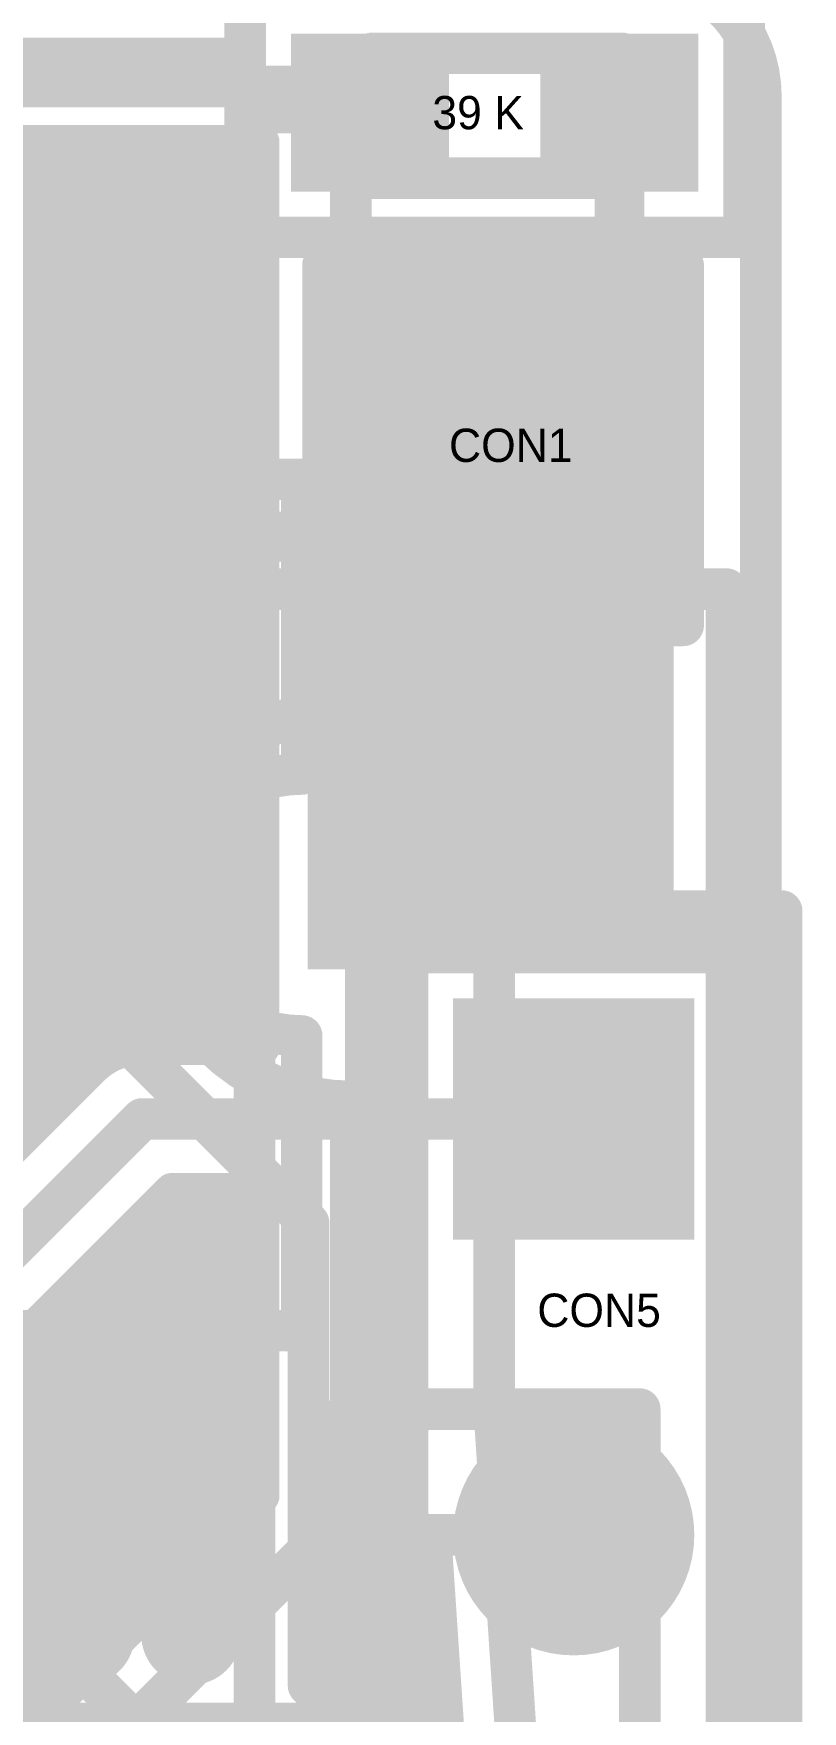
# Model space of a CAD drawing. Extents: x 7.81 to 12.22, y 5.5 to 10.76.
# Drawn here: x 10.1541 to 10.339, y 7.6555 to 8.059 of the extents above; entities that cross this region are included whole.
import ezdxf

# ---------------------------------------------------------------- set-up
doc = ezdxf.new("R2010")
doc.units = 0
doc.layers.get('0').update_dxf_attribs({"linetype": 'CONTINUOUS'})
for name, color, linetype in [('BOTTOMLAYER', 5, 'CONTINUOUS'), ('BOTTOMSOLDER', 6, 'CONTINUOUS'), ('MECHANICAL1', 6, 'CONTINUOUS'), ('MECHANICAL3', 76, 'CONTINUOUS'), ('MULTILAYER', 9, 'CONTINUOUS'), ('TOPLAYER', 1, 'CONTINUOUS'), ('TOPOVERLAY', 2, 'CONTINUOUS'), ('TOPPASTE', 8, 'CONTINUOUS'), ('TOPSOLDER', 216, 'CONTINUOUS')]:
    doc.layers.add(name, color=color, linetype=linetype)

# ---------------------------------------------------------------- blocks, each defined once
blk = doc.blocks.new('TEST_POINT_PAD_4_2')
at = {"layer": 'BOTTOMSOLDER'}
blk.add_solid([(-0.039, -0.039), (0.039, -0.039), (-0.039, 0.039), (0.039, 0.039)], dxfattribs=at)
at = {"layer": 'MECHANICAL1', "const_width": 0.01}
for points in [[(-0.043307, -0.043307), (-0.043307, 0.043307)], [(-0.043307, 0.043307), (0, 0.043307)], [(0, 0.043307), (0.043307, 0.043307)], [(0.043307, -0.043307), (0.043307, 0.043307)], [(-0.043307, -0.043307), (0.043307, -0.043307)]]:
    blk.add_lwpolyline(points, dxfattribs=at)
at = {"layer": 'MECHANICAL1', "const_width": 0.005}
for points in [[(-0.045807, 0.043307, 1), (-0.040807, 0.043307, 1)], [(-0.045807, 0.043307, 1), (-0.040807, 0.043307, 1)], [(-0.0025, 0.043307, 1), (0.0025, 0.043307, 1)], [(-0.0025, 0.043307, 1), (0.0025, 0.043307, 1)], [(0.040807, 0.043307, 1), (0.045807, 0.043307, 1)], [(0.040807, 0.043307, 1), (0.045807, 0.043307, 1)], [(-0.045807, -0.043307, 1), (-0.040807, -0.043307, 1)], [(-0.045807, -0.043307, 1), (-0.040807, -0.043307, 1)], [(0.040807, -0.043307, 1), (0.045807, -0.043307, 1)], [(0.040807, -0.043307, 1), (0.045807, -0.043307, 1)]]:
    blk.add_lwpolyline(points, format="xyb", close=True, dxfattribs=at)
at = {"layer": 'MULTILAYER'}
blk.add_solid([(-0.035, -0.035), (0.035, -0.035), (-0.035, 0.035), (0.035, 0.035)], dxfattribs=at)
at = {"layer": 'TOPOVERLAY', "const_width": 0.01}
for points in [[(-0.043307, -0.043307), (-0.043307, 0.043307)], [(-0.043307, 0.043307), (0, 0.043307)], [(0, 0.043307), (0.043307, 0.043307)], [(0.043307, -0.043307), (0.043307, 0.043307)], [(-0.043307, -0.043307), (0.043307, -0.043307)]]:
    blk.add_lwpolyline(points, dxfattribs=at)
at = {"layer": 'TOPOVERLAY', "const_width": 0.005}
for points in [[(-0.045807, 0.043307, 1), (-0.040807, 0.043307, 1)], [(-0.045807, 0.043307, 1), (-0.040807, 0.043307, 1)], [(-0.0025, 0.043307, 1), (0.0025, 0.043307, 1)], [(-0.0025, 0.043307, 1), (0.0025, 0.043307, 1)], [(0.040807, 0.043307, 1), (0.045807, 0.043307, 1)], [(0.040807, 0.043307, 1), (0.045807, 0.043307, 1)], [(-0.045807, -0.043307, 1), (-0.040807, -0.043307, 1)], [(-0.045807, -0.043307, 1), (-0.040807, -0.043307, 1)], [(0.040807, -0.043307, 1), (0.045807, -0.043307, 1)], [(0.040807, -0.043307, 1), (0.045807, -0.043307, 1)]]:
    blk.add_lwpolyline(points, format="xyb", close=True, dxfattribs=at)
at = {"layer": 'TOPSOLDER'}
blk.add_solid([(-0.039, -0.039), (0.039, -0.039), (-0.039, 0.039), (0.039, 0.039)], dxfattribs=at)
blk = doc.blocks.new('0603_37')
at = {"layer": 'MECHANICAL1', "const_width": 0.01}
for points in [[(-0.000531, 0.015748), (-0.000531, -0.014252)], [(0.059469, 0.015748), (-0.000531, 0.015748)], [(0.059469, 0.015748), (0.059469, -0.014252)], [(0.059469, -0.014252), (-0.000531, -0.014252)]]:
    blk.add_lwpolyline(points, dxfattribs=at)
at = {"layer": 'MECHANICAL1', "const_width": 0.005}
for points in [[(-0.003031, 0.015748, 1), (0.001969, 0.015748, 1)], [(-0.003031, 0.015748, 1), (0.001969, 0.015748, 1)], [(0.056968, 0.015748, 1), (0.061969, 0.015748, 1)], [(0.056968, 0.015748, 1), (0.061969, 0.015748, 1)], [(-0.003031, -0.014252, 1), (0.001969, -0.014252, 1)], [(-0.003031, -0.014252, 1), (0.001969, -0.014252, 1)], [(0.056968, -0.014252, 1), (0.061969, -0.014252, 1)], [(0.056968, -0.014252, 1), (0.061969, -0.014252, 1)]]:
    blk.add_lwpolyline(points, format="xyb", close=True, dxfattribs=at)
at = {"layer": 'TOPLAYER'}
for points in [[(-0.015, -0.015), (0.015, -0.015), (-0.015, 0.015), (0.015, 0.015)], [(0.045, -0.015), (0.075, -0.015), (0.045, 0.015), (0.075, 0.015)]]:
    blk.add_solid(points, dxfattribs=at)
at = {"layer": 'TOPOVERLAY', "const_width": 0.01}
for points in [[(-0.03, 0.03), (-0.03, 0)], [(0.09, 0.03), (-0.03, 0.03)], [(0.09, 0.03), (0.09, -0.03)], [(-0.03, 0), (-0.03, -0.03)], [(0.09, -0.03), (-0.03, -0.03)]]:
    blk.add_lwpolyline(points, dxfattribs=at)
at = {"layer": 'TOPOVERLAY', "const_width": 0.005}
for points in [[(-0.0325, 0.03, 1), (-0.0275, 0.03, 1)], [(-0.0325, 0.03, 1), (-0.0275, 0.03, 1)], [(0.0875, 0.03, 1), (0.0925, 0.03, 1)], [(0.0875, 0.03, 1), (0.0925, 0.03, 1)], [(-0.0325, 0, 1), (-0.0275, 0, 1)], [(-0.0325, 0, 1), (-0.0275, 0, 1)], [(-0.0325, -0.03, 1), (-0.0275, -0.03, 1)], [(-0.0325, -0.03, 1), (-0.0275, -0.03, 1)], [(0.0875, -0.03, 1), (0.0925, -0.03, 1)], [(0.0875, -0.03, 1), (0.0925, -0.03, 1)]]:
    blk.add_lwpolyline(points, format="xyb", close=True, dxfattribs=at)
at = {"layer": 'TOPPASTE'}
for points in [[(-0.015, -0.015), (0.015, -0.015), (-0.015, 0.015), (0.015, 0.015)], [(0.045, -0.015), (0.075, -0.015), (0.045, 0.015), (0.075, 0.015)]]:
    blk.add_solid(points, dxfattribs=at)
at = {"layer": 'TOPSOLDER'}
for points in [[(-0.019, -0.019), (0.019, -0.019), (-0.019, 0.019), (0.019, 0.019)], [(0.041, -0.019), (0.079, -0.019), (0.041, 0.019), (0.079, 0.019)]]:
    blk.add_solid(points, dxfattribs=at)
blk = doc.blocks.new('SWITCH_REED1_49')
at = {"layer": 'MECHANICAL1', "const_width": 0.01}
for points in [[(0.150232, 0.03413), (0.410232, 0.03413)], [(0.410232, 0.03413), (0.410232, -0.03587)], [(0.375232, 0.01413), (0.150232, -0.00087)], [(0.410232, -0.00087), (0.185232, -0.01587)], [(0.410232, -0.00087), (0.535666, -0.00087)], [(0.535666, -0.00087), (0.55837, -0.00087)], [(0.150232, -0.03587), (0.410232, -0.03587)]]:
    blk.add_lwpolyline(points, dxfattribs=at)
at = {"layer": 'MECHANICAL1', "const_width": 0.005}
for points in [[(0.407732, 0.03413, 1), (0.412732, 0.03413, 1)], [(0.407732, 0.03413, 1), (0.412732, 0.03413, 1)], [(0.372732, 0.01413, 1), (0.377732, 0.01413, 1)], [(0.407732, -0.00087, 1), (0.412732, -0.00087, 1)], [(0.407732, -0.00087, 1), (0.412732, -0.00087, 1)], [(0.533165, -0.00087, 1), (0.538165, -0.00087, 1)], [(0.533165, -0.00087, 1), (0.538165, -0.00087, 1)], [(0.55587, -0.00087, 1), (0.56087, -0.00087, 1)], [(0.407732, -0.03587, 1), (0.412732, -0.03587, 1)], [(0.407732, -0.03587, 1), (0.412732, -0.03587, 1)]]:
    blk.add_lwpolyline(points, format="xyb", close=True, dxfattribs=at)
at = {"layer": 'TOPLAYER'}
blk.add_solid([(0.59, -0.04), (0.59, 0.04), (0.52, -0.04), (0.52, 0.04)], dxfattribs=at)
at = {"layer": 'TOPOVERLAY', "const_width": 0.01}
for points in [[(-0.052409, 0.056748), (0.556229, 0.056748)], [(0.556229, 0.056748), (0.60741, 0.056748)], [(0.60741, 0.056748), (0.60741, 0.009504)], [(0.60741, 0.009504), (0.60741, -0.056748)], [(-0.001228, -0.056748), (0.60741, -0.056748)]]:
    blk.add_lwpolyline(points, dxfattribs=at)
at = {"layer": 'TOPOVERLAY', "const_width": 0.005}
for points in [[(0.553728, 0.056748, 1), (0.558728, 0.056748, 1)], [(0.553728, 0.056748, 1), (0.558728, 0.056748, 1)], [(0.60491, 0.056748, 1), (0.60991, 0.056748, 1)], [(0.60491, 0.056748, 1), (0.60991, 0.056748, 1)], [(0.60491, 0.009504, 1), (0.60991, 0.009504, 1)], [(0.60491, 0.009504, 1), (0.60991, 0.009504, 1)], [(0.60491, -0.056748, 1), (0.60991, -0.056748, 1)], [(0.60491, -0.056748, 1), (0.60991, -0.056748, 1)]]:
    blk.add_lwpolyline(points, format="xyb", close=True, dxfattribs=at)
at = {"layer": 'TOPPASTE'}
blk.add_solid([(0.59, -0.04), (0.59, 0.04), (0.52, -0.04), (0.52, 0.04)], dxfattribs=at)
at = {"layer": 'TOPSOLDER'}
blk.add_solid([(0.594, -0.044), (0.594, 0.044), (0.516, -0.044), (0.516, 0.044)], dxfattribs=at)
blk = doc.blocks.new('SSOP20_WIDE_50')
at = {"layer": 'MECHANICAL1', "const_width": 0.01}
for points in [[(0, 0.314961), (0, 0.255906)], [(0.02559, 0.314961), (0.02559, 0.255906)], [(-0.026575, 0.255906), (-0.026575, 0.185039)], [(0.115157, 0.255905), (-0.026575, 0.255905)], [(-0.026575, 0.122047), (-0.026575, 0.051181)], [(0.115157, 0.051181), (-0.026575, 0.051181)], [(0, 0.051181), (0, -0.007874)], [(0.025591, 0.051181), (0.025591, -0.007874)]]:
    blk.add_lwpolyline(points, dxfattribs=at)
at = {"layer": 'MECHANICAL1', "const_width": 0.005}
for points in [[(-0.0025, 0.314961, 1), (0.0025, 0.314961, 1)], [(0.02309, 0.314961, 1), (0.028091, 0.314961, 1)], [(-0.029075, 0.255906, 1), (-0.024075, 0.255906, 1)], [(-0.029074, 0.255905, 1), (-0.024074, 0.255905, 1)], [(-0.0025, 0.255906, 1), (0.0025, 0.255906, 1)], [(0.02309, 0.255906, 1), (0.028091, 0.255906, 1)], [(-0.029075, 0.185039, 1), (-0.024075, 0.185039, 1)], [(-0.029075, 0.185039, 1), (-0.024075, 0.185039, 1)], [(-0.029075, 0.122047, 1), (-0.024075, 0.122047, 1)], [(-0.029075, 0.122047, 1), (-0.024075, 0.122047, 1)], [(-0.029075, 0.051181, 1), (-0.024075, 0.051181, 1)], [(-0.029075, 0.051181, 1), (-0.024075, 0.051181, 1)], [(-0.0025, 0.051181, 1), (0.0025, 0.051181, 1)], [(0.023091, 0.051181, 1), (0.028091, 0.051181, 1)], [(-0.0025, -0.007874, 1), (0.0025, -0.007874, 1)], [(0.023091, -0.007874, 1), (0.028091, -0.007874, 1)]]:
    blk.add_lwpolyline(points, format="xyb", close=True, dxfattribs=at)
at = {"layer": 'MECHANICAL1', "const_width": 0.01}
blk.add_lwpolyline([(-0.026575, 0.185039, -1), (-0.026575, 0.122047)], format="xyb", dxfattribs=at)
at = {"layer": 'TOPLAYER', "const_width": 0.016}
for points in [[(0, 0.329087), (0, 0.285087)], [(0.025591, 0.329087), (0.025591, 0.285087)], [(0, 0.022), (0, -0.022)], [(0.025591, 0.022), (0.025591, -0.022)]]:
    blk.add_lwpolyline(points, dxfattribs=at)
at = {"layer": 'TOPLAYER', "const_width": 0.008}
for points in [[(-0.004, 0.329087, 1), (0.004, 0.329087, 1)], [(0.021591, 0.329087, 1), (0.029591, 0.329087, 1)], [(-0.004, 0.285087, 1), (0.004, 0.285087, 1)], [(0.021591, 0.285087, 1), (0.029591, 0.285087, 1)], [(-0.004, 0.022, 1), (0.004, 0.022, 1)], [(0.021591, 0.022, 1), (0.029591, 0.022, 1)], [(-0.004, -0.022, 1), (0.004, -0.022, 1)], [(0.021591, -0.022, 1), (0.029591, -0.022, 1)]]:
    blk.add_lwpolyline(points, format="xyb", close=True, dxfattribs=at)
at = {"layer": 'TOPOVERLAY', "const_width": 0.01}
for points in [[(-0.038386, 0.350394), (-0.038386, 0.283465)], [(0.268701, 0.350394), (-0.038386, 0.350394)], [(-0.038386, 0.283465), (-0.038386, 0.200787)], [(-0.038386, 0.106299), (-0.038386, 0.035433)], [(-0.038386, 0.035433), (-0.038386, 0.003937)], [(-0.038386, 0.003937), (-0.038386, -0.043307)], [(0.268701, -0.043307), (-0.038386, -0.043307)]]:
    blk.add_lwpolyline(points, dxfattribs=at)
at = {"layer": 'TOPOVERLAY', "const_width": 0.005}
for points in [[(-0.040886, 0.350394, 1), (-0.035886, 0.350394, 1)], [(-0.040886, 0.350394, 1), (-0.035886, 0.350394, 1)], [(-0.040886, 0.283465, 1), (-0.035886, 0.283465, 1)], [(-0.040886, 0.283465, 1), (-0.035886, 0.283465, 1)], [(-0.040886, 0.200787, 1), (-0.035886, 0.200787, 1)], [(-0.040886, 0.200787, 1), (-0.035886, 0.200787, 1)], [(-0.040886, 0.106299, 1), (-0.035886, 0.106299, 1)], [(-0.040886, 0.106299, 1), (-0.035886, 0.106299, 1)], [(-0.040886, 0.035433, 1), (-0.035886, 0.035433, 1)], [(-0.040886, 0.035433, 1), (-0.035886, 0.035433, 1)], [(-0.040886, 0.003937, 1), (-0.035886, 0.003937, 1)], [(-0.040886, 0.003937, 1), (-0.035886, 0.003937, 1)], [(-0.040886, -0.043307, 1), (-0.035886, -0.043307, 1)], [(-0.040886, -0.043307, 1), (-0.035886, -0.043307, 1)]]:
    blk.add_lwpolyline(points, format="xyb", close=True, dxfattribs=at)
at = {"layer": 'TOPOVERLAY', "const_width": 0.01}
blk.add_lwpolyline([(-0.038386, 0.200787, -1), (-0.038386, 0.106299)], format="xyb", dxfattribs=at)
at = {"layer": 'TOPPASTE', "const_width": 0.016}
for points in [[(0, 0.329087), (0, 0.285087)], [(0.025591, 0.329087), (0.025591, 0.285087)], [(0, 0.022), (0, -0.022)], [(0.025591, 0.022), (0.025591, -0.022)]]:
    blk.add_lwpolyline(points, dxfattribs=at)
at = {"layer": 'TOPPASTE', "const_width": 0.008}
for points in [[(-0.004, 0.329087, 1), (0.004, 0.329087, 1)], [(0.021591, 0.329087, 1), (0.029591, 0.329087, 1)], [(-0.004, 0.285087, 1), (0.004, 0.285087, 1)], [(0.021591, 0.285087, 1), (0.029591, 0.285087, 1)], [(-0.004, 0.022, 1), (0.004, 0.022, 1)], [(0.021591, 0.022, 1), (0.029591, 0.022, 1)], [(-0.004, -0.022, 1), (0.004, -0.022, 1)], [(0.021591, -0.022, 1), (0.029591, -0.022, 1)]]:
    blk.add_lwpolyline(points, format="xyb", close=True, dxfattribs=at)
at = {"layer": 'TOPSOLDER', "const_width": 0.024}
for points in [[(0, 0.329087), (0, 0.285087)], [(0.025591, 0.329087), (0.025591, 0.285087)], [(0, 0.022), (0, -0.022)], [(0.025591, 0.022), (0.025591, -0.022)]]:
    blk.add_lwpolyline(points, dxfattribs=at)
at = {"layer": 'TOPSOLDER', "const_width": 0.012}
for points in [[(-0.006, 0.329087, 1), (0.006, 0.329087, 1)], [(0.019591, 0.329087, 1), (0.031591, 0.329087, 1)], [(-0.006, 0.285087, 1), (0.006, 0.285087, 1)], [(0.019591, 0.285087, 1), (0.031591, 0.285087, 1)], [(-0.006, 0.022, 1), (0.006, 0.022, 1)], [(0.019591, 0.022, 1), (0.031591, 0.022, 1)], [(-0.006, -0.022, 1), (0.006, -0.022, 1)], [(0.019591, -0.022, 1), (0.031591, -0.022, 1)]]:
    blk.add_lwpolyline(points, format="xyb", close=True, dxfattribs=at)
blk = doc.blocks.new('1X5_HEADER_57')
at = {"layer": 'BOTTOMSOLDER', "const_width": 0.029}
blk.add_lwpolyline([(-0.1145, 0, 1), (-0.0855, 0, 1)], format="xyb", close=True, dxfattribs=at)
at = {"layer": 'BOTTOMSOLDER'}
blk.add_solid([(-0.229, -0.029), (-0.171, -0.029), (-0.229, 0.029), (-0.171, 0.029)], dxfattribs=at)
at = {"layer": 'MECHANICAL1', "const_width": 0.01}
for points in [[(-0.24, -0.04), (-0.24, 0.04)], [(0.24, 0.04), (-0.24, 0.04)], [(0.24, -0.04), (-0.24, -0.04)]]:
    blk.add_lwpolyline(points, dxfattribs=at)
at = {"layer": 'MECHANICAL1', "const_width": 0.005}
for points in [[(-0.2425, 0.04, 1), (-0.2375, 0.04, 1)], [(-0.2425, 0.04, 1), (-0.2375, 0.04, 1)], [(-0.2425, -0.04, 1), (-0.2375, -0.04, 1)], [(-0.2425, -0.04, 1), (-0.2375, -0.04, 1)]]:
    blk.add_lwpolyline(points, format="xyb", close=True, dxfattribs=at)
at = {"layer": 'MULTILAYER', "const_width": 0.025}
blk.add_lwpolyline([(-0.1125, 0, 1), (-0.0875, 0, 1)], format="xyb", close=True, dxfattribs=at)
at = {"layer": 'MULTILAYER'}
blk.add_solid([(-0.225, -0.025), (-0.175, -0.025), (-0.225, 0.025), (-0.175, 0.025)], dxfattribs=at)
at = {"layer": 'TOPOVERLAY', "const_width": 0.01}
for points in [[(0.25, 0.05), (-0.25, 0.05)], [(-0.25, -0.05), (-0.25, 0.05)], [(0.25, -0.05), (-0.25, -0.05)]]:
    blk.add_lwpolyline(points, dxfattribs=at)
at = {"layer": 'TOPOVERLAY', "const_width": 0.005}
for points in [[(-0.2525, 0.05, 1), (-0.2475, 0.05, 1)], [(-0.2525, 0.05, 1), (-0.2475, 0.05, 1)], [(-0.2525, -0.05, 1), (-0.2475, -0.05, 1)], [(-0.2525, -0.05, 1), (-0.2475, -0.05, 1)]]:
    blk.add_lwpolyline(points, format="xyb", close=True, dxfattribs=at)
at = {"layer": 'TOPSOLDER', "const_width": 0.029}
blk.add_lwpolyline([(-0.1145, 0, 1), (-0.0855, 0, 1)], format="xyb", close=True, dxfattribs=at)
at = {"layer": 'TOPSOLDER'}
blk.add_solid([(-0.229, -0.029), (-0.171, -0.029), (-0.229, 0.029), (-0.171, 0.029)], dxfattribs=at)

msp = doc.modelspace()

# ---------------------------------------------------------------- linework, layer by layer
at = {"layer": 'BOTTOMLAYER'}
for points, const_width in [([(9.409228, 8.033), (10.174228, 8.033)], 0.008), ([(9.409228, 8.03), (10.209228, 8.03)], 0.008), ([(10.155, 7.796813), (10.155, 8.033)], 0.008), ([(10.16, 7.801813), (10.16, 8.033)], 0.008), ([(10.165, 7.806813), (10.165, 8.033)], 0.008), ([(10.17, 7.811579), (10.17, 8.033)], 0.008), ([(10.174228, 8.033), (10.209228, 8.033)], 0.008), ([(10.175, 7.814176), (10.175, 8.033)], 0.008), ([(10.18, 7.814998), (10.18, 8.033)], 0.008), ([(10.185, 7.815), (10.185, 8.033)], 0.008), ([(10.19, 7.815), (10.19, 8.033)], 0.008), ([(10.195, 7.815), (10.195, 8.033)], 0.008), ([(10.2, 7.815), (10.2, 8.033)], 0.008), ([(10.205, 7.815), (10.205, 8.033)], 0.008), ([(10.209228, 7.815), (10.209228, 8.033)], 0.008), ([(9.409228, 8.025), (10.209228, 8.025)], 0.008), ([(9.409228, 8.02), (10.209228, 8.02)], 0.008), ([(9.698, 8.015), (10.209228, 8.015)], 0.008), ([(9.705748, 8.01), (10.209228, 8.01)], 0.008), ([(9.719644, 8.005), (10.209228, 8.005)], 0.008), ([(9.725042, 8), (10.209228, 8)], 0.008), ([(9.89211, 7.995), (10.209228, 7.995)], 0.008), ([(9.904152, 7.99), (10.209228, 7.99)], 0.008), ([(9.909152, 7.985), (10.209228, 7.985)], 0.008), ([(9.914152, 7.98), (10.209228, 7.98)], 0.008), ([(9.919152, 7.975), (10.209228, 7.975)], 0.008), ([(9.923858, 7.97), (10.209228, 7.97)], 0.008), ([(9.926358, 7.965), (10.209228, 7.965)], 0.008), ([(9.92711, 7.96), (10.209228, 7.96)], 0.008), ([(9.92711, 7.955), (10.209228, 7.955)], 0.008), ([(9.92711, 7.95), (10.209228, 7.95)], 0.008), ([(9.92711, 7.945), (10.209228, 7.945)], 0.008), ([(9.92711, 7.94), (10.209228, 7.94)], 0.008), ([(9.92711, 7.935), (10.209228, 7.935)], 0.008), ([(9.92711, 7.93), (10.209228, 7.93)], 0.008), ([(9.92711, 7.925), (10.209228, 7.925)], 0.008), ([(9.92711, 7.92), (10.209228, 7.92)], 0.008), ([(9.92711, 7.915), (10.209228, 7.915)], 0.008), ([(9.92711, 7.91), (10.209228, 7.91)], 0.008), ([(9.92711, 7.905), (10.209228, 7.905)], 0.008), ([(9.92711, 7.9), (10.209228, 7.9)], 0.008), ([(9.92711, 7.895), (10.209228, 7.895)], 0.008), ([(9.92711, 7.89), (10.209228, 7.89)], 0.008), ([(9.92711, 7.885), (10.209228, 7.885)], 0.008), ([(9.92711, 7.88), (10.209228, 7.88)], 0.008), ([(9.92711, 7.875), (10.209228, 7.875)], 0.008), ([(9.92711, 7.87), (10.209228, 7.87)], 0.008), ([(9.92711, 7.865), (10.209228, 7.865)], 0.008), ([(9.92711, 7.86), (10.209228, 7.86)], 0.008), ([(9.92711, 7.855), (10.209228, 7.855)], 0.008), ([(9.92711, 7.85), (10.209228, 7.85)], 0.008), ([(9.993723, 7.845), (10.209228, 7.845)], 0.008), ([(10.00077, 7.84), (10.209228, 7.84)], 0.008), ([(10.004685, 7.835), (10.209228, 7.835)], 0.008), ([(10.007012, 7.83), (10.209228, 7.83)], 0.008), ([(10.008185, 7.825), (10.209228, 7.825)], 0.008), ([(10.008361, 7.82), (10.209228, 7.82)], 0.008), ([(10.007561, 7.815), (10.180228, 7.815)], 0.008), ([(10.180228, 7.815), (10.209228, 7.815)], 0.008), ([(10.180228, 7.815), (10.209228, 7.815)], 0.008), ([(10.005683, 7.81), (10.168187, 7.81)], 0.008), ([(10.127643, 7.769457), (10.168188, 7.810002)], 0.008), ([(10.002429, 7.805), (10.163187, 7.805)], 0.008), ([(9.996896, 7.8), (10.158187, 7.8)], 0.008), ([(10.134685, 7.752457), (10.180228, 7.798)], 0.01), ([(10.180228, 7.798), (10.284, 7.798)], 0.01), ([(9.92711, 7.795), (10.153187, 7.795)], 0.008), ([(10.146725, 7.740455), (10.18727, 7.781)], 0.008), ([(10.18627, 7.78), (10.209228, 7.78)], 0.008), ([(10.18727, 7.781), (10.209228, 7.781)], 0.008), ([(10.19, 7.688042), (10.19, 7.781)], 0.008), ([(10.195, 7.693042), (10.195, 7.781)], 0.008), ([(10.2, 7.698042), (10.2, 7.781)], 0.008), ([(10.205, 7.703042), (10.205, 7.781)], 0.008), ([(10.209228, 7.70727), (10.209228, 7.781)], 0.008), ([(10.185, 7.683042), (10.185, 7.77873)], 0.008), ([(10.18, 7.678042), (10.18, 7.77373)], 0.008), ([(10.18127, 7.775), (10.209228, 7.775)], 0.008), ([(10.175, 7.673042), (10.175, 7.76873)], 0.008), ([(10.17627, 7.77), (10.209228, 7.77)], 0.008), ([(10.17, 7.668042), (10.17, 7.76373)], 0.008), ([(10.17127, 7.765), (10.209228, 7.765)], 0.008), ([(10.16627, 7.76), (10.209228, 7.76)], 0.008), ([(10.165, 7.663042), (10.165, 7.75873)], 0.008), ([(10.16, 7.66), (10.16, 7.75373)], 0.008), ([(10.16127, 7.755), (10.209228, 7.755)], 0.008), ([(10.155, 7.66), (10.155, 7.74873)], 0.008), ([(10.15627, 7.75), (10.209228, 7.75)], 0.008), ([(10.15127, 7.745), (10.209228, 7.745)], 0.008), ([(10.146254, 7.74), (10.209228, 7.74)], 0.008), ([(10.057725, 7.735), (10.209228, 7.735)], 0.008), ([(10.05156, 7.73), (10.209228, 7.73)], 0.008), ([(9.92711, 7.725), (10.209228, 7.725)], 0.008), ([(9.92711, 7.72), (10.209228, 7.72)], 0.008), ([(9.92711, 7.715), (10.209228, 7.715)], 0.008), ([(9.92711, 7.71), (10.209228, 7.71)], 0.008), ([(10.161958, 7.66), (10.209228, 7.70727)], 0.008), ([(9.92711, 7.705), (10.206958, 7.705)], 0.008), ([(9.92711, 7.7), (10.201958, 7.7)], 0.008), ([(10.169, 7.643), (10.224, 7.698)], 0.01), ([(10.224, 7.698), (10.284, 7.698)], 0.01), ([(9.92711, 7.695), (10.196958, 7.695)], 0.008), ([(9.92711, 7.69), (10.191958, 7.69)], 0.008), ([(9.92711, 7.685), (10.186958, 7.685)], 0.008), ([(9.92711, 7.68), (10.181958, 7.68)], 0.008), ([(9.92711, 7.675), (10.176958, 7.675)], 0.008), ([(9.92711, 7.67), (10.171958, 7.67)], 0.008), ([(10.027856, 7.665), (10.166958, 7.665)], 0.008), ([(10.033672, 7.66), (10.161958, 7.66)], 0.008), ([(10.033672, 7.66), (10.161958, 7.66)], 0.008)]:
    msp.add_lwpolyline(points, dxfattribs=dict(at, const_width=const_width))
for points, const_width in [([(10.153, 8.033, 1), (10.157, 8.033, 1)], 0.004), ([(10.158, 8.033, 1), (10.162, 8.033, 1)], 0.004), ([(10.163, 8.033, 1), (10.167, 8.033, 1)], 0.004), ([(10.168, 8.033, 1), (10.172, 8.033, 1)], 0.004), ([(10.172228, 8.033, 1), (10.176228, 8.033, 1)], 0.004), ([(10.172228, 8.033, 1), (10.176228, 8.033, 1)], 0.004), ([(10.173, 8.033, 1), (10.177, 8.033, 1)], 0.004), ([(10.178, 8.033, 1), (10.182, 8.033, 1)], 0.004), ([(10.183, 8.033, 1), (10.187, 8.033, 1)], 0.004), ([(10.188, 8.033, 1), (10.192, 8.033, 1)], 0.004), ([(10.193, 8.033, 1), (10.197, 8.033, 1)], 0.004), ([(10.198, 8.033, 1), (10.202, 8.033, 1)], 0.004), ([(10.203, 8.033, 1), (10.207, 8.033, 1)], 0.004), ([(10.207228, 8.033, 1), (10.211228, 8.033, 1)], 0.004), ([(10.207228, 8.033, 1), (10.211228, 8.033, 1)], 0.004), ([(10.207228, 8.03, 1), (10.211228, 8.03, 1)], 0.004), ([(10.207228, 8.025, 1), (10.211228, 8.025, 1)], 0.004), ([(10.207228, 8.02, 1), (10.211228, 8.02, 1)], 0.004), ([(10.207228, 8.015, 1), (10.211228, 8.015, 1)], 0.004), ([(10.207228, 8.01, 1), (10.211228, 8.01, 1)], 0.004), ([(10.207228, 8.005, 1), (10.211228, 8.005, 1)], 0.004), ([(10.207228, 8, 1), (10.211228, 8, 1)], 0.004), ([(10.207228, 7.995, 1), (10.211228, 7.995, 1)], 0.004), ([(10.207228, 7.99, 1), (10.211228, 7.99, 1)], 0.004), ([(10.207228, 7.985, 1), (10.211228, 7.985, 1)], 0.004), ([(10.207228, 7.98, 1), (10.211228, 7.98, 1)], 0.004), ([(10.207228, 7.975, 1), (10.211228, 7.975, 1)], 0.004), ([(10.207228, 7.97, 1), (10.211228, 7.97, 1)], 0.004), ([(10.207228, 7.965, 1), (10.211228, 7.965, 1)], 0.004), ([(10.207228, 7.96, 1), (10.211228, 7.96, 1)], 0.004), ([(10.207228, 7.955, 1), (10.211228, 7.955, 1)], 0.004), ([(10.207228, 7.95, 1), (10.211228, 7.95, 1)], 0.004), ([(10.207228, 7.945, 1), (10.211228, 7.945, 1)], 0.004), ([(10.207228, 7.94, 1), (10.211228, 7.94, 1)], 0.004), ([(10.207228, 7.935, 1), (10.211228, 7.935, 1)], 0.004), ([(10.207228, 7.93, 1), (10.211228, 7.93, 1)], 0.004), ([(10.207228, 7.925, 1), (10.211228, 7.925, 1)], 0.004), ([(10.207228, 7.92, 1), (10.211228, 7.92, 1)], 0.004), ([(10.207228, 7.915, 1), (10.211228, 7.915, 1)], 0.004), ([(10.207228, 7.91, 1), (10.211228, 7.91, 1)], 0.004), ([(10.207228, 7.905, 1), (10.211228, 7.905, 1)], 0.004), ([(10.207228, 7.9, 1), (10.211228, 7.9, 1)], 0.004), ([(10.207228, 7.895, 1), (10.211228, 7.895, 1)], 0.004), ([(10.207228, 7.89, 1), (10.211228, 7.89, 1)], 0.004), ([(10.207228, 7.885, 1), (10.211228, 7.885, 1)], 0.004), ([(10.207228, 7.88, 1), (10.211228, 7.88, 1)], 0.004), ([(10.207228, 7.875, 1), (10.211228, 7.875, 1)], 0.004), ([(10.207228, 7.87, 1), (10.211228, 7.87, 1)], 0.004), ([(10.207228, 7.865, 1), (10.211228, 7.865, 1)], 0.004), ([(10.207228, 7.86, 1), (10.211228, 7.86, 1)], 0.004), ([(10.207228, 7.855, 1), (10.211228, 7.855, 1)], 0.004), ([(10.207228, 7.85, 1), (10.211228, 7.85, 1)], 0.004), ([(10.207228, 7.845, 1), (10.211228, 7.845, 1)], 0.004), ([(10.207228, 7.84, 1), (10.211228, 7.84, 1)], 0.004), ([(10.207228, 7.835, 1), (10.211228, 7.835, 1)], 0.004), ([(10.207228, 7.83, 1), (10.211228, 7.83, 1)], 0.004), ([(10.207228, 7.825, 1), (10.211228, 7.825, 1)], 0.004), ([(10.207228, 7.82, 1), (10.211228, 7.82, 1)], 0.004), ([(10.168, 7.811579, 1), (10.172, 7.811579, 1)], 0.004), ([(10.173, 7.814176, 1), (10.177, 7.814176, 1)], 0.004), ([(10.178, 7.814998, 1), (10.182, 7.814998, 1)], 0.004), ([(10.178228, 7.815, 1), (10.182228, 7.815, 1)], 0.004), ([(10.178228, 7.815, 1), (10.182228, 7.815, 1)], 0.004), ([(10.178228, 7.815, 1), (10.182228, 7.815, 1)], 0.004), ([(10.178228, 7.815, 1), (10.182228, 7.815, 1)], 0.004), ([(10.178228, 7.815, 1), (10.182228, 7.815, 1)], 0.004), ([(10.183, 7.815, 1), (10.187, 7.815, 1)], 0.004), ([(10.188, 7.815, 1), (10.192, 7.815, 1)], 0.004), ([(10.193, 7.815, 1), (10.197, 7.815, 1)], 0.004), ([(10.198, 7.815, 1), (10.202, 7.815, 1)], 0.004), ([(10.203, 7.815, 1), (10.207, 7.815, 1)], 0.004), ([(10.207228, 7.815, 1), (10.211228, 7.815, 1)], 0.004), ([(10.207228, 7.815, 1), (10.211228, 7.815, 1)], 0.004), ([(10.207228, 7.815, 1), (10.211228, 7.815, 1)], 0.004), ([(10.166187, 7.81, 1), (10.170187, 7.81, 1)], 0.004), ([(10.166188, 7.810002, 1), (10.170188, 7.810002, 1)], 0.004), ([(10.166188, 7.810002, 1), (10.170188, 7.810002, 1)], 0.004), ([(10.166208, 7.810021, 1), (10.170208, 7.810021, 1)], 0.004), ([(10.161187, 7.805, 1), (10.165187, 7.805, 1)], 0.004), ([(10.163, 7.806813, 1), (10.167, 7.806813, 1)], 0.004), ([(10.156187, 7.8, 1), (10.160187, 7.8, 1)], 0.004), ([(10.158, 7.801813, 1), (10.162, 7.801813, 1)], 0.004), ([(10.153, 7.796813, 1), (10.157, 7.796813, 1)], 0.004), ([(10.177728, 7.798, 1), (10.182728, 7.798, 1)], 0.005), ([(10.177728, 7.798, 1), (10.182728, 7.798, 1)], 0.005), ([(10.2815, 7.798, 1), (10.2865, 7.798, 1)], 0.005), ([(10.151187, 7.795, 1), (10.155187, 7.795, 1)], 0.004), ([(10.18427, 7.78, 1), (10.18827, 7.78, 1)], 0.004), ([(10.18527, 7.781, 1), (10.18927, 7.781, 1)], 0.004), ([(10.18527, 7.781, 1), (10.18927, 7.781, 1)], 0.004), ([(10.188, 7.781, 1), (10.192, 7.781, 1)], 0.004), ([(10.193, 7.781, 1), (10.197, 7.781, 1)], 0.004), ([(10.198, 7.781, 1), (10.202, 7.781, 1)], 0.004), ([(10.203, 7.781, 1), (10.207, 7.781, 1)], 0.004), ([(10.207228, 7.781, 1), (10.211228, 7.781, 1)], 0.004), ([(10.207228, 7.781, 1), (10.211228, 7.781, 1)], 0.004), ([(10.207228, 7.78, 1), (10.211228, 7.78, 1)], 0.004), ([(10.183, 7.77873, 1), (10.187, 7.77873, 1)], 0.004), ([(10.178, 7.77373, 1), (10.182, 7.77373, 1)], 0.004), ([(10.17927, 7.775, 1), (10.18327, 7.775, 1)], 0.004), ([(10.207228, 7.775, 1), (10.211228, 7.775, 1)], 0.004), ([(10.173, 7.76873, 1), (10.177, 7.76873, 1)], 0.004), ([(10.17427, 7.77, 1), (10.17827, 7.77, 1)], 0.004), ([(10.207228, 7.77, 1), (10.211228, 7.77, 1)], 0.004), ([(10.168, 7.76373, 1), (10.172, 7.76373, 1)], 0.004), ([(10.16927, 7.765, 1), (10.17327, 7.765, 1)], 0.004), ([(10.207228, 7.765, 1), (10.211228, 7.765, 1)], 0.004), ([(10.16427, 7.76, 1), (10.16827, 7.76, 1)], 0.004), ([(10.207228, 7.76, 1), (10.211228, 7.76, 1)], 0.004), ([(10.163, 7.75873, 1), (10.167, 7.75873, 1)], 0.004), ([(10.158, 7.75373, 1), (10.162, 7.75373, 1)], 0.004), ([(10.15927, 7.755, 1), (10.16327, 7.755, 1)], 0.004), ([(10.207228, 7.755, 1), (10.211228, 7.755, 1)], 0.004), ([(10.153, 7.74873, 1), (10.157, 7.74873, 1)], 0.004), ([(10.15427, 7.75, 1), (10.15827, 7.75, 1)], 0.004), ([(10.207228, 7.75, 1), (10.211228, 7.75, 1)], 0.004), ([(10.14927, 7.745, 1), (10.15327, 7.745, 1)], 0.004), ([(10.207228, 7.745, 1), (10.211228, 7.745, 1)], 0.004), ([(10.207228, 7.74, 1), (10.211228, 7.74, 1)], 0.004), ([(10.207228, 7.735, 1), (10.211228, 7.735, 1)], 0.004), ([(10.207228, 7.73, 1), (10.211228, 7.73, 1)], 0.004), ([(10.207228, 7.725, 1), (10.211228, 7.725, 1)], 0.004), ([(10.207228, 7.72, 1), (10.211228, 7.72, 1)], 0.004), ([(10.207228, 7.715, 1), (10.211228, 7.715, 1)], 0.004), ([(10.207228, 7.71, 1), (10.211228, 7.71, 1)], 0.004), ([(10.207228, 7.70727, 1), (10.211228, 7.70727, 1)], 0.004), ([(10.207228, 7.70727, 1), (10.211228, 7.70727, 1)], 0.004), ([(10.203, 7.703042, 1), (10.207, 7.703042, 1)], 0.004), ([(10.204958, 7.705, 1), (10.208958, 7.705, 1)], 0.004), ([(10.199958, 7.7, 1), (10.203958, 7.7, 1)], 0.004), ([(10.2215, 7.698, 1), (10.2265, 7.698, 1)], 0.005), ([(10.2215, 7.698, 1), (10.2265, 7.698, 1)], 0.005), ([(10.2815, 7.698, 1), (10.2865, 7.698, 1)], 0.005), ([(10.194958, 7.695, 1), (10.198958, 7.695, 1)], 0.004), ([(10.198, 7.698042, 1), (10.202, 7.698042, 1)], 0.004), ([(10.193, 7.693042, 1), (10.197, 7.693042, 1)], 0.004), ([(10.188, 7.688042, 1), (10.192, 7.688042, 1)], 0.004), ([(10.189958, 7.69, 1), (10.193958, 7.69, 1)], 0.004), ([(10.183, 7.683042, 1), (10.187, 7.683042, 1)], 0.004), ([(10.184958, 7.685, 1), (10.188958, 7.685, 1)], 0.004), ([(10.179958, 7.68, 1), (10.183958, 7.68, 1)], 0.004), ([(10.174958, 7.675, 1), (10.178958, 7.675, 1)], 0.004), ([(10.178, 7.678042, 1), (10.182, 7.678042, 1)], 0.004), ([(10.173, 7.673042, 1), (10.177, 7.673042, 1)], 0.004), ([(10.168, 7.668042, 1), (10.172, 7.668042, 1)], 0.004), ([(10.169958, 7.67, 1), (10.173958, 7.67, 1)], 0.004), ([(10.163, 7.663042, 1), (10.167, 7.663042, 1)], 0.004), ([(10.164958, 7.665, 1), (10.168958, 7.665, 1)], 0.004), ([(10.153, 7.66, 1), (10.157, 7.66, 1)], 0.004), ([(10.158, 7.66, 1), (10.162, 7.66, 1)], 0.004), ([(10.159958, 7.66, 1), (10.163958, 7.66, 1)], 0.004), ([(10.159958, 7.66, 1), (10.163958, 7.66, 1)], 0.004), ([(10.159958, 7.66, 1), (10.163958, 7.66, 1)], 0.004)]:
    msp.add_lwpolyline(points, format="xyb", close=True, dxfattribs=dict(at, const_width=const_width))
at = {"layer": 'BOTTOMLAYER', "const_width": 0.008}
for points in [[(10.168188, 7.810002, -0.199327), (10.180228, 7.815)], [(10.168207, 7.810021, -0.198912), (10.180228, 7.815)]]:
    msp.add_lwpolyline(points, format="xyb", dxfattribs=at)
at = {"layer": 'MECHANICAL3', "const_width": 0.01}
msp.add_lwpolyline([(10.299, 8.074, -0.414214), (10.329, 8.044)], format="xyb", dxfattribs=at)
msp.add_lwpolyline([(10.329, 7.115), (10.329, 8.044)], dxfattribs=at)
at = {"layer": 'MECHANICAL3', "const_width": 0.005}
msp.add_lwpolyline([(10.3265, 8.044, 1), (10.3315, 8.044, 1)], format="xyb", close=True, dxfattribs=at)
msp.add_lwpolyline([(10.3265, 8.044, 1), (10.3315, 8.044, 1)], format="xyb", close=True, dxfattribs=at)
at = {"layer": 'MULTILAYER', "const_width": 0.01}
msp.add_lwpolyline([(10.299, 8.074, -0.414214), (10.329, 8.044)], format="xyb", dxfattribs=at)
msp.add_lwpolyline([(10.329, 7.115), (10.329, 8.044)], dxfattribs=at)
at = {"layer": 'MULTILAYER', "const_width": 0.005}
msp.add_lwpolyline([(10.3265, 8.044, 1), (10.3315, 8.044, 1)], format="xyb", close=True, dxfattribs=at)
msp.add_lwpolyline([(10.3265, 8.044, 1), (10.3315, 8.044, 1)], format="xyb", close=True, dxfattribs=at)
at = {"layer": 'TOPLAYER'}
for points, const_width in [([(10.004551, 8.053), (10.2, 8.053)], 0.01), ([(10.2, 8.053), (10.213, 8.04)], 0.01), ([(10.295, 7.988), (10.295, 8.04)], 0.012), ([(10.213, 8.04), (10.235, 8.04)], 0.01), ([(10.192, 7.951), (10.192, 8.003)], 0.012), ([(10.239, 7.932), (10.267, 7.96)], 0.012), ([(10.267, 7.96), (10.289, 7.938)], 0.012), ([(10.192, 7.951), (10.205, 7.938)], 0.012), ([(10.205, 7.938), (10.245, 7.938)], 0.012), ([(10.289, 7.898), (10.289, 7.938)], 0.012), ([(10.239, 7.898), (10.239, 7.932)], 0.012), ([(10.239, 7.898), (10.264, 7.873)], 0.012), ([(10.264, 7.873), (10.289, 7.898)], 0.012), ([(10.115228, 7.878), (10.220228, 7.773)], 0.01), ([(10.220228, 7.661772), (10.220228, 7.773)], 0.01), ([(10.166409, 7.665046), (10.166409, 7.695913)], 0.01), ([(10.140819, 7.665181), (10.16, 7.646)], 0.01), ([(10.166409, 7.665046), (10.18, 7.651456)], 0.01), ([(10.220228, 7.661772), (10.284, 7.598)], 0.01), ([(10.18, 7.515), (10.18, 7.651456)], 0.01)]:
    msp.add_lwpolyline(points, dxfattribs=dict(at, const_width=const_width))
for points, const_width in [([(10.1975, 8.053, 1), (10.2025, 8.053, 1)], 0.005), ([(10.1975, 8.053, 1), (10.2025, 8.053, 1)], 0.005), ([(10.292, 8.04, 1), (10.298, 8.04, 1)], 0.006), ([(10.2105, 8.04, 1), (10.2155, 8.04, 1)], 0.005), ([(10.2105, 8.04, 1), (10.2155, 8.04, 1)], 0.005), ([(10.2325, 8.04, 1), (10.2375, 8.04, 1)], 0.005), ([(10.189, 8.003, 1), (10.195, 8.003, 1)], 0.006), ([(10.292, 7.988, 1), (10.298, 7.988, 1)], 0.006), ([(10.264, 7.96, 1), (10.27, 7.96, 1)], 0.006), ([(10.264, 7.96, 1), (10.27, 7.96, 1)], 0.006), ([(10.189, 7.951, 1), (10.195, 7.951, 1)], 0.006), ([(10.189, 7.951, 1), (10.195, 7.951, 1)], 0.006), ([(10.202, 7.938, 1), (10.208, 7.938, 1)], 0.006), ([(10.202, 7.938, 1), (10.208, 7.938, 1)], 0.006), ([(10.242, 7.938, 1), (10.248, 7.938, 1)], 0.006), ([(10.286, 7.938, 1), (10.292, 7.938, 1)], 0.006), ([(10.286, 7.938, 1), (10.292, 7.938, 1)], 0.006), ([(10.236, 7.932, 1), (10.242, 7.932, 1)], 0.006), ([(10.236, 7.932, 1), (10.242, 7.932, 1)], 0.006), ([(10.236, 7.898, 1), (10.242, 7.898, 1)], 0.006), ([(10.236, 7.898, 1), (10.242, 7.898, 1)], 0.006), ([(10.286, 7.898, 1), (10.292, 7.898, 1)], 0.006), ([(10.286, 7.898, 1), (10.292, 7.898, 1)], 0.006), ([(10.261, 7.873, 1), (10.267, 7.873, 1)], 0.006), ([(10.261, 7.873, 1), (10.267, 7.873, 1)], 0.006), ([(10.217728, 7.773, 1), (10.222728, 7.773, 1)], 0.005), ([(10.217728, 7.773, 1), (10.222728, 7.773, 1)], 0.005), ([(10.163909, 7.695913, 1), (10.168909, 7.695913, 1)], 0.005), ([(10.163909, 7.665046, 1), (10.168909, 7.665046, 1)], 0.005), ([(10.163909, 7.665046, 1), (10.168909, 7.665046, 1)], 0.005), ([(10.217728, 7.661772, 1), (10.222728, 7.661772, 1)], 0.005), ([(10.217728, 7.661772, 1), (10.222728, 7.661772, 1)], 0.005), ([(10.1775, 7.651456, 1), (10.1825, 7.651456, 1)], 0.005), ([(10.1775, 7.651456, 1), (10.1825, 7.651456, 1)], 0.005)]:
    msp.add_lwpolyline(points, format="xyb", close=True, dxfattribs=dict(at, const_width=const_width))

# ---------------------------------------------------------------- block references
for name, p, rotation in [('0603_37', (10.295, 8.04), 180), ('SSOP20_WIDE_50', (10.192, 8.003), 180), ('SWITCH_REED1_49', (10.264, 7.318), 90), ('1X5_HEADER_57', (10.284, 7.598), 270)]:
    msp.add_blockref(name, p, dxfattribs=dict(rotation=rotation))
msp.add_blockref('TEST_POINT_PAD_4_2', (10.267, 7.96))

# ---------------------------------------------------------------- texts
at = {"layer": 'MECHANICAL1'}
for s, p in [('39 K', (10.25, 8.036)), ('CON1', (10.254, 7.956)), ('CON5', (10.275228, 7.748))]:
    msp.add_text(s, height=0.008, dxfattribs=at).set_placement(p)

doc.saveas('drawing.dxf')
